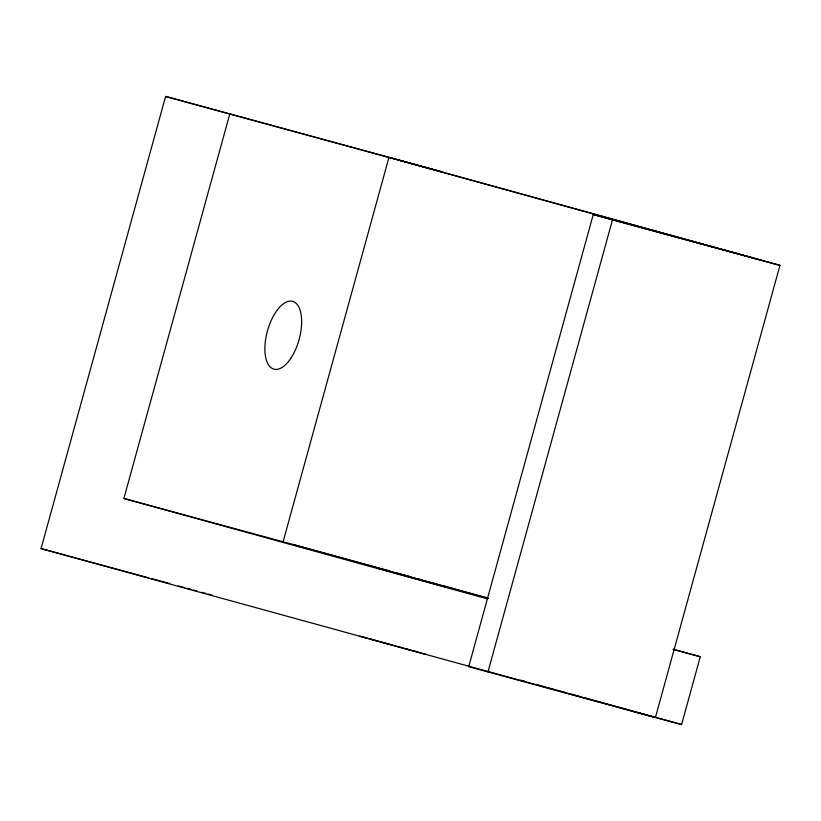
<?xml version="1.0" encoding="UTF-8"?>
<svg xmlns="http://www.w3.org/2000/svg" width="821" height="821" viewBox="0 0 821 821"><rect width="100%" height="100%" fill="white"/><g stroke="black" fill="none" stroke-linecap="round" stroke-linejoin="round"><path stroke-width="1.23" d="M398.452 160.023L779.95 265.378L655.404 717.523L41.05 548.592L165.596 96.437L442.632 172.03L165.596 96.437M487.387 598.858L123.879 498.48L229.736 114.15M123.879 498.48L283.091 541.768L388.959 157.437L752.457 257.815M761.96 260.401L593.244 214.527L468.699 666.683L681.594 724.563L700.272 656.738L673.076 649.226M487.941 671.999L612.487 219.843L779.95 265.378M292.594 544.354L380.041 568.317M673.271 649.401L700.272 656.738M41.05 548.592L148.734 577.871M151.208 578.538L169.773 583.587M178.434 585.948L184.633 587.62M187.106 588.298L190.821 589.304M193.294 589.981L197.009 590.987M201.956 592.341L205.671 593.347M208.144 594.024L211.859 595.03M361.527 636.634L377.999 641.139M421.173 653.116L425.257 654.234M415.19 651.484L419.972 652.798M380.277 641.765L387.512 643.746M388.62 644.054L399.283 647.112M400.484 647.451L414.123 651.197M593.244 214.527L612.487 219.843M382.514 568.994L389.934 571.047M397.354 573.089L409.72 576.506M417.14 578.559L422.086 579.924M431.969 582.653L436.916 584.018M441.862 585.383L487.612 598.016M283.091 541.768L488.341 598.447M520.914 680.188L524.619 681.214M535.744 684.293L539.459 685.309M541.922 685.997L545.637 687.023M548.11 687.7L554.288 689.404M556.761 690.092L566.644 692.821M569.117 693.509L581.473 696.916M583.947 697.604L590.135 699.307M592.598 699.985L681.594 724.563M637.414 712.546L655.404 717.523M397.59 646.527L401.295 647.543M406.118 648.877L410.613 650.119M412.85 650.735L416.114 651.648M370.682 639.22L390.437 644.68M366.228 637.989L359.619 636.121M424.129 653.875L425.904 654.368M380.215 568.809L378.296 568.296L445.854 586.923L380.215 568.809M290.901 358.182A35.17 16.41 -74.5 0 0 293.908 301.83A35.17 16.41 -74.5 0 0 264.957 345.754A35.17 16.41 -74.5 0 0 290.901 358.182"/></g></svg>
